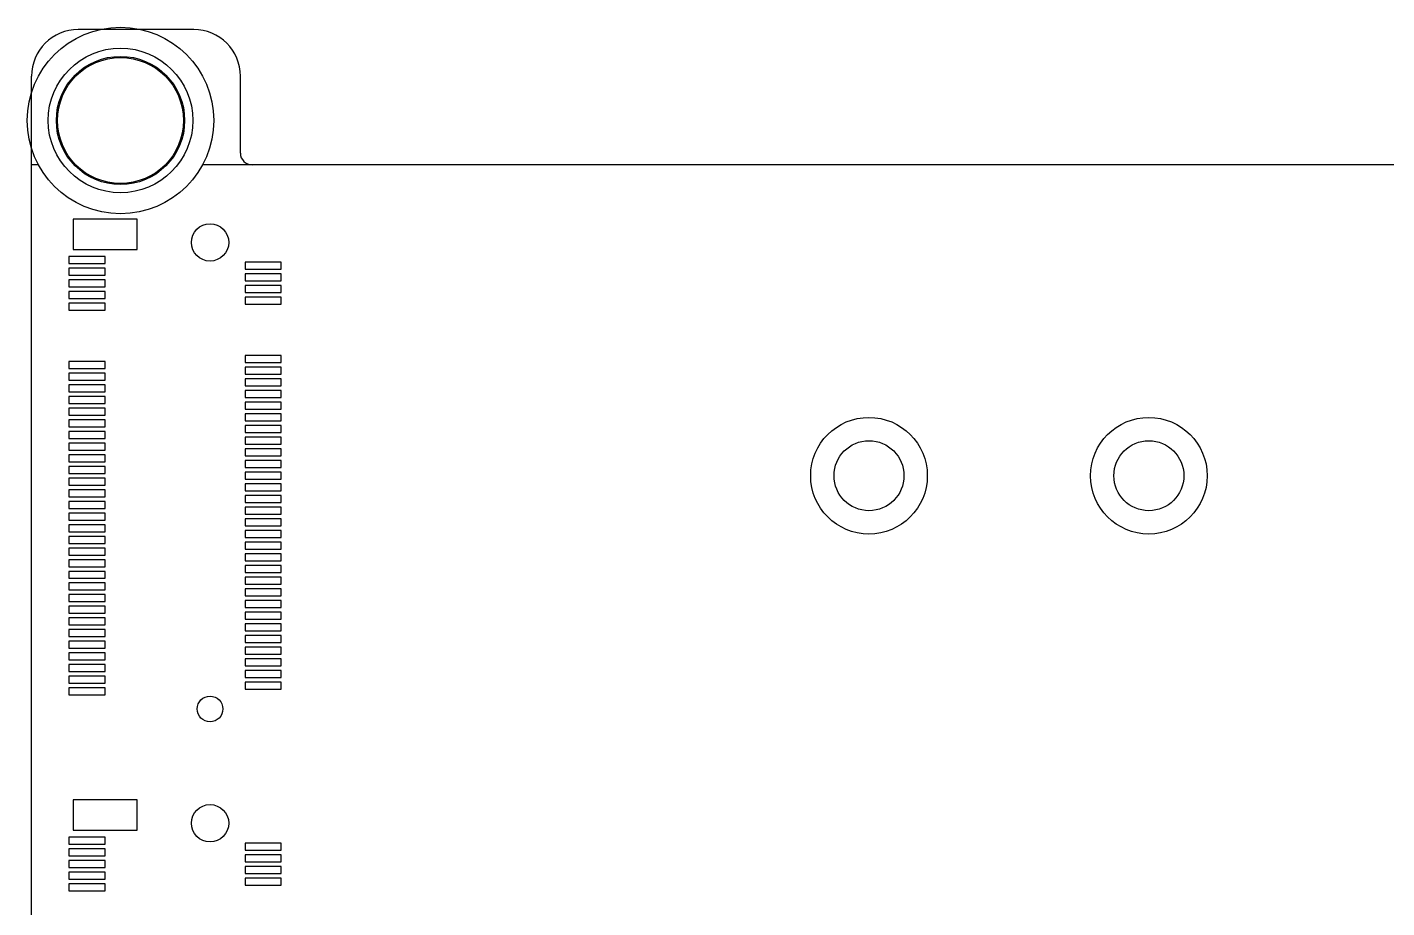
# Model space of a CAD drawing. Header units: millimetres. Extents: x 0 to 594, y 0 to 420.
# Drawn here: x 65.6 to 123.9, y 120.2 to 157.9 of the extents above; entities that cross this region are included whole.
import ezdxf

# ---------------------------------------------------------------- set-up
doc = ezdxf.new("R2010")
doc.units = ezdxf.units.MM
doc.header["$LTSCALE"] = 32.67
doc.layers.add('20_ALL_FEATURES', color=7, linetype='CONTINUOUS')
doc.layers.add('ASSEM_MEM', color=7, linetype='CONTINUOUS')

msp = doc.modelspace()

# ---------------------------------------------------------------- linework, layer by layer
at = {"layer": '20_ALL_FEATURES', "color": 5, "linetype": 'CONTINUOUS'}
for radius in [3.1, 2.75]:
    msp.add_circle((69.623, 153.947), radius, dxfattribs=at)
at = {"layer": 'ASSEM_MEM', "color": 7, "linetype": 'CONTINUOUS'}
for p, q in [((72.763, 157.847), (67.813, 157.847)), ((65.813, 94.847), (65.813, 155.847)), ((74.763, 152.547), (74.763, 155.847)), ((136.763, 152.047), (75.263, 152.047))]:
    msp.add_line(p, q, dxfattribs=at)
at = {"layer": 'ASSEM_MEM', "color": 3, "linetype": 'CONTINUOUS'}
for p, q in [((66.103, 152.047), (65.813, 152.047)), ((75.263, 152.047), (73.143, 152.047)), ((67.588, 149.717), (67.588, 148.417)), ((70.338, 149.717), (67.588, 149.717)), ((70.338, 148.417), (70.338, 149.717)), ((67.413, 148.117), (67.413, 147.817)), ((68.963, 148.117), (67.413, 148.117)), ((67.588, 148.417), (70.338, 148.417)), ((68.963, 147.817), (68.963, 148.117)), ((67.413, 147.817), (68.963, 147.817)), ((67.413, 147.617), (67.413, 147.317)), ((68.963, 147.617), (67.413, 147.617)), ((68.963, 147.317), (68.963, 147.617)), ((74.963, 147.867), (74.963, 147.567)), ((76.513, 147.867), (74.963, 147.867)), ((74.963, 147.567), (76.513, 147.567)), ((76.513, 147.567), (76.513, 147.867)), ((67.413, 147.317), (68.963, 147.317)), ((67.413, 147.117), (67.413, 146.817)), ((68.963, 147.117), (67.413, 147.117)), ((68.963, 146.817), (68.963, 147.117)), ((74.963, 147.367), (74.963, 147.067)), ((76.513, 147.367), (74.963, 147.367)), ((74.963, 147.067), (76.513, 147.067)), ((76.513, 147.067), (76.513, 147.367)), ((67.413, 146.817), (68.963, 146.817)), ((67.413, 146.617), (67.413, 146.317)), ((68.963, 146.617), (67.413, 146.617)), ((67.413, 146.317), (68.963, 146.317)), ((68.963, 146.317), (68.963, 146.617)), ((74.963, 146.867), (74.963, 146.567)), ((76.513, 146.867), (74.963, 146.867)), ((74.963, 146.567), (76.513, 146.567)), ((74.963, 146.367), (74.963, 146.067)), ((76.513, 146.367), (74.963, 146.367)), ((76.513, 146.567), (76.513, 146.867)), ((76.513, 146.067), (76.513, 146.367)), ((67.413, 146.117), (67.413, 145.817)), ((68.963, 146.117), (67.413, 146.117)), ((67.413, 145.817), (68.963, 145.817)), ((68.963, 145.817), (68.963, 146.117)), ((74.963, 146.067), (76.513, 146.067)), ((67.413, 143.617), (67.413, 143.317)), ((68.963, 143.617), (67.413, 143.617)), ((68.963, 143.317), (68.963, 143.617)), ((74.963, 143.867), (74.963, 143.567)), ((76.513, 143.867), (74.963, 143.867)), ((74.963, 143.567), (76.513, 143.567)), ((76.513, 143.567), (76.513, 143.867)), ((67.413, 143.317), (68.963, 143.317)), ((67.413, 143.117), (67.413, 142.817)), ((68.963, 143.117), (67.413, 143.117)), ((67.413, 142.817), (68.963, 142.817)), ((68.963, 142.817), (68.963, 143.117)), ((74.963, 143.367), (74.963, 143.067)), ((76.513, 143.367), (74.963, 143.367)), ((74.963, 143.067), (76.513, 143.067)), ((74.963, 142.867), (74.963, 142.567)), ((76.513, 142.867), (74.963, 142.867)), ((76.513, 143.067), (76.513, 143.367)), ((76.513, 142.567), (76.513, 142.867)), ((67.413, 142.617), (67.413, 142.317)), ((68.963, 142.617), (67.413, 142.617)), ((67.413, 142.317), (68.963, 142.317)), ((68.963, 142.317), (68.963, 142.617)), ((74.963, 142.567), (76.513, 142.567)), ((74.963, 142.367), (74.963, 142.067)), ((76.513, 142.367), (74.963, 142.367)), ((76.513, 142.067), (76.513, 142.367)), ((67.413, 142.117), (67.413, 141.817)), ((68.963, 142.117), (67.413, 142.117)), ((67.413, 141.817), (68.963, 141.817)), ((68.963, 141.817), (68.963, 142.117)), ((74.963, 142.067), (76.513, 142.067)), ((74.963, 141.867), (74.963, 141.567)), ((76.513, 141.867), (74.963, 141.867)), ((76.513, 141.567), (76.513, 141.867)), ((67.413, 141.617), (67.413, 141.317)), ((68.963, 141.617), (67.413, 141.617)), ((67.413, 141.317), (68.963, 141.317)), ((67.413, 141.117), (67.413, 140.817)), ((68.963, 141.117), (67.413, 141.117)), ((68.963, 141.317), (68.963, 141.617)), ((68.963, 140.817), (68.963, 141.117)), ((74.963, 141.567), (76.513, 141.567)), ((74.963, 141.367), (74.963, 141.067)), ((76.513, 141.367), (74.963, 141.367)), ((74.963, 141.067), (76.513, 141.067)), ((76.513, 141.067), (76.513, 141.367)), ((67.413, 140.817), (68.963, 140.817)), ((67.413, 140.617), (67.413, 140.317)), ((68.963, 140.617), (67.413, 140.617)), ((68.963, 140.317), (68.963, 140.617)), ((74.963, 140.867), (74.963, 140.567)), ((76.513, 140.867), (74.963, 140.867)), ((74.963, 140.567), (76.513, 140.567)), ((76.513, 140.567), (76.513, 140.867)), ((67.413, 140.317), (68.963, 140.317)), ((67.413, 140.117), (67.413, 139.817)), ((68.963, 140.117), (67.413, 140.117)), ((68.963, 139.817), (68.963, 140.117)), ((74.963, 140.367), (74.963, 140.067)), ((76.513, 140.367), (74.963, 140.367)), ((74.963, 140.067), (76.513, 140.067)), ((76.513, 140.067), (76.513, 140.367)), ((67.413, 139.817), (68.963, 139.817)), ((67.413, 139.617), (67.413, 139.317)), ((68.963, 139.617), (67.413, 139.617)), ((67.413, 139.317), (68.963, 139.317)), ((68.963, 139.317), (68.963, 139.617)), ((74.963, 139.867), (74.963, 139.567)), ((76.513, 139.867), (74.963, 139.867)), ((74.963, 139.567), (76.513, 139.567)), ((74.963, 139.367), (74.963, 139.067)), ((76.513, 139.367), (74.963, 139.367)), ((76.513, 139.567), (76.513, 139.867)), ((76.513, 139.067), (76.513, 139.367)), ((67.413, 139.117), (67.413, 138.817)), ((68.963, 139.117), (67.413, 139.117)), ((67.413, 138.817), (68.963, 138.817)), ((68.963, 138.817), (68.963, 139.117)), ((74.963, 139.067), (76.513, 139.067)), ((74.963, 138.867), (74.963, 138.567)), ((76.513, 138.867), (74.963, 138.867)), ((76.513, 138.567), (76.513, 138.867)), ((67.413, 138.617), (67.413, 138.317)), ((68.963, 138.617), (67.413, 138.617)), ((67.413, 138.317), (68.963, 138.317)), ((68.963, 138.317), (68.963, 138.617)), ((74.963, 138.567), (76.513, 138.567)), ((74.963, 138.367), (74.963, 138.067)), ((76.513, 138.367), (74.963, 138.367)), ((76.513, 138.067), (76.513, 138.367)), ((67.413, 138.117), (67.413, 137.817)), ((68.963, 138.117), (67.413, 138.117)), ((67.413, 137.817), (68.963, 137.817)), ((67.413, 137.617), (67.413, 137.317)), ((68.963, 137.617), (67.413, 137.617)), ((68.963, 137.817), (68.963, 138.117)), ((68.963, 137.317), (68.963, 137.617)), ((74.963, 138.067), (76.513, 138.067)), ((74.963, 137.867), (74.963, 137.567)), ((76.513, 137.867), (74.963, 137.867)), ((74.963, 137.567), (76.513, 137.567)), ((76.513, 137.567), (76.513, 137.867)), ((67.413, 137.317), (68.963, 137.317)), ((67.413, 137.117), (67.413, 136.817)), ((68.963, 137.117), (67.413, 137.117)), ((68.963, 136.817), (68.963, 137.117)), ((74.963, 137.367), (74.963, 137.067)), ((76.513, 137.367), (74.963, 137.367)), ((74.963, 137.067), (76.513, 137.067)), ((76.513, 137.067), (76.513, 137.367)), ((67.413, 136.817), (68.963, 136.817)), ((67.413, 136.617), (67.413, 136.317)), ((68.963, 136.617), (67.413, 136.617)), ((68.963, 136.317), (68.963, 136.617)), ((74.963, 136.867), (74.963, 136.567)), ((76.513, 136.867), (74.963, 136.867)), ((74.963, 136.567), (76.513, 136.567)), ((76.513, 136.567), (76.513, 136.867)), ((67.413, 136.317), (68.963, 136.317)), ((67.413, 136.117), (67.413, 135.817)), ((68.963, 136.117), (67.413, 136.117)), ((67.413, 135.817), (68.963, 135.817)), ((68.963, 135.817), (68.963, 136.117)), ((74.963, 136.367), (74.963, 136.067)), ((76.513, 136.367), (74.963, 136.367)), ((74.963, 136.067), (76.513, 136.067)), ((74.963, 135.867), (74.963, 135.567)), ((76.513, 135.867), (74.963, 135.867)), ((76.513, 136.067), (76.513, 136.367)), ((76.513, 135.567), (76.513, 135.867)), ((67.413, 135.617), (67.413, 135.317)), ((68.963, 135.617), (67.413, 135.617)), ((67.413, 135.317), (68.963, 135.317)), ((68.963, 135.317), (68.963, 135.617)), ((74.963, 135.567), (76.513, 135.567)), ((74.963, 135.367), (74.963, 135.067)), ((76.513, 135.367), (74.963, 135.367)), ((76.513, 135.067), (76.513, 135.367)), ((67.413, 135.117), (67.413, 134.817)), ((68.963, 135.117), (67.413, 135.117)), ((67.413, 134.817), (68.963, 134.817)), ((68.963, 134.817), (68.963, 135.117)), ((74.963, 135.067), (76.513, 135.067)), ((74.963, 134.867), (74.963, 134.567)), ((76.513, 134.867), (74.963, 134.867)), ((76.513, 134.567), (76.513, 134.867)), ((67.413, 134.617), (67.413, 134.317)), ((68.963, 134.617), (67.413, 134.617)), ((67.413, 134.317), (68.963, 134.317)), ((67.413, 134.117), (67.413, 133.817)), ((68.963, 134.117), (67.413, 134.117)), ((68.963, 134.317), (68.963, 134.617)), ((68.963, 133.817), (68.963, 134.117)), ((74.963, 134.567), (76.513, 134.567)), ((74.963, 134.367), (74.963, 134.067)), ((76.513, 134.367), (74.963, 134.367)), ((76.513, 134.067), (76.513, 134.367)), ((67.413, 133.817), (68.963, 133.817)), ((67.413, 133.617), (67.413, 133.317)), ((68.963, 133.617), (67.413, 133.617)), ((68.963, 133.317), (68.963, 133.617)), ((74.963, 134.067), (76.513, 134.067)), ((74.963, 133.867), (74.963, 133.567)), ((76.513, 133.867), (74.963, 133.867)), ((74.963, 133.567), (76.513, 133.567)), ((76.513, 133.567), (76.513, 133.867)), ((67.413, 133.317), (68.963, 133.317)), ((67.413, 133.117), (67.413, 132.817)), ((68.963, 133.117), (67.413, 133.117)), ((68.963, 132.817), (68.963, 133.117)), ((74.963, 133.367), (74.963, 133.067)), ((76.513, 133.367), (74.963, 133.367)), ((74.963, 133.067), (76.513, 133.067)), ((76.513, 133.067), (76.513, 133.367)), ((67.413, 132.817), (68.963, 132.817)), ((67.413, 132.617), (67.413, 132.317)), ((68.963, 132.617), (67.413, 132.617)), ((68.963, 132.317), (68.963, 132.617)), ((74.963, 132.867), (74.963, 132.567)), ((76.513, 132.867), (74.963, 132.867)), ((74.963, 132.567), (76.513, 132.567)), ((74.963, 132.367), (74.963, 132.067)), ((76.513, 132.367), (74.963, 132.367)), ((76.513, 132.567), (76.513, 132.867)), ((76.513, 132.067), (76.513, 132.367)), ((67.413, 132.317), (68.963, 132.317)), ((67.413, 132.117), (67.413, 131.817)), ((68.963, 132.117), (67.413, 132.117)), ((67.413, 131.817), (68.963, 131.817)), ((68.963, 131.817), (68.963, 132.117)), ((74.963, 132.067), (76.513, 132.067)), ((74.963, 131.867), (74.963, 131.567)), ((76.513, 131.867), (74.963, 131.867)), ((76.513, 131.567), (76.513, 131.867)), ((67.413, 131.617), (67.413, 131.317)), ((68.963, 131.617), (67.413, 131.617)), ((67.413, 131.317), (68.963, 131.317)), ((68.963, 131.317), (68.963, 131.617)), ((74.963, 131.567), (76.513, 131.567)), ((74.963, 131.367), (74.963, 131.067)), ((76.513, 131.367), (74.963, 131.367)), ((76.513, 131.067), (76.513, 131.367)), ((67.413, 131.117), (67.413, 130.817)), ((68.963, 131.117), (67.413, 131.117)), ((67.413, 130.817), (68.963, 130.817)), ((67.413, 130.617), (67.413, 130.317)), ((68.963, 130.617), (67.413, 130.617)), ((68.963, 130.817), (68.963, 131.117)), ((68.963, 130.317), (68.963, 130.617)), ((74.963, 131.067), (76.513, 131.067)), ((74.963, 130.867), (74.963, 130.567)), ((76.513, 130.867), (74.963, 130.867)), ((76.513, 130.567), (76.513, 130.867)), ((67.413, 130.317), (68.963, 130.317)), ((67.413, 130.117), (67.413, 129.817)), ((68.963, 130.117), (67.413, 130.117)), ((68.963, 129.817), (68.963, 130.117)), ((74.963, 130.567), (76.513, 130.567)), ((74.963, 130.367), (74.963, 130.067)), ((76.513, 130.367), (74.963, 130.367)), ((74.963, 130.067), (76.513, 130.067)), ((76.513, 130.067), (76.513, 130.367)), ((67.413, 129.817), (68.963, 129.817)), ((67.413, 129.617), (67.413, 129.317)), ((68.963, 129.617), (67.413, 129.617)), ((68.963, 129.317), (68.963, 129.617)), ((74.963, 129.867), (74.963, 129.567)), ((76.513, 129.867), (74.963, 129.867)), ((74.963, 129.567), (76.513, 129.567)), ((76.513, 129.567), (76.513, 129.867)), ((67.413, 129.317), (68.963, 129.317)), ((67.588, 124.817), (67.588, 123.517)), ((70.338, 124.817), (67.588, 124.817)), ((70.338, 123.517), (70.338, 124.817)), ((67.413, 123.217), (67.413, 122.917)), ((68.963, 123.217), (67.413, 123.217)), ((67.588, 123.517), (70.338, 123.517)), ((68.963, 122.917), (68.963, 123.217)), ((67.413, 122.917), (68.963, 122.917)), ((67.413, 122.717), (67.413, 122.417)), ((68.963, 122.717), (67.413, 122.717)), ((67.413, 122.417), (68.963, 122.417)), ((68.963, 122.417), (68.963, 122.717)), ((74.963, 122.967), (74.963, 122.667)), ((76.513, 122.967), (74.963, 122.967)), ((74.963, 122.667), (76.513, 122.667)), ((74.963, 122.467), (74.963, 122.167)), ((76.513, 122.467), (74.963, 122.467)), ((76.513, 122.667), (76.513, 122.967)), ((76.513, 122.167), (76.513, 122.467)), ((67.413, 122.217), (67.413, 121.917)), ((68.963, 122.217), (67.413, 122.217)), ((67.413, 121.917), (68.963, 121.917)), ((68.963, 121.917), (68.963, 122.217)), ((74.963, 122.167), (76.513, 122.167)), ((74.963, 121.967), (74.963, 121.667)), ((76.513, 121.967), (74.963, 121.967)), ((76.513, 121.667), (76.513, 121.967)), ((67.413, 121.717), (67.413, 121.417)), ((68.963, 121.717), (67.413, 121.717)), ((67.413, 121.417), (68.963, 121.417)), ((68.963, 121.417), (68.963, 121.717)), ((74.963, 121.667), (76.513, 121.667)), ((74.963, 121.467), (74.963, 121.167)), ((76.513, 121.467), (74.963, 121.467)), ((76.513, 121.167), (76.513, 121.467)), ((67.413, 121.217), (67.413, 120.917)), ((68.963, 121.217), (67.413, 121.217)), ((67.413, 120.917), (68.963, 120.917)), ((68.963, 120.917), (68.963, 121.217)), ((74.963, 121.167), (76.513, 121.167))]:
    msp.add_line(p, q, dxfattribs=at)
for centre, radius in [((69.623, 153.947), 4), ((101.713, 138.717), 2.5), ((113.713, 138.717), 2.5)]:
    msp.add_circle(centre, radius, dxfattribs=at)
at = {"layer": 'ASSEM_MEM', "color": 7, "linetype": 'CONTINUOUS'}
for centre, radius in [((69.623, 153.947), 2.7), ((73.463, 148.717), 0.8), ((101.713, 138.717), 1.5), ((113.713, 138.717), 1.5), ((73.463, 128.717), 0.55), ((73.463, 123.817), 0.8)]:
    msp.add_circle(centre, radius, dxfattribs=at)
for centre, radius, start, end in [((67.813, 155.847), 2, 90, 180), ((72.763, 155.847), 2, 0, 90), ((75.263, 152.547), 0.5, 180, 270)]:
    msp.add_arc(centre, radius, start, end, dxfattribs=at)

doc.saveas('drawing.dxf')
